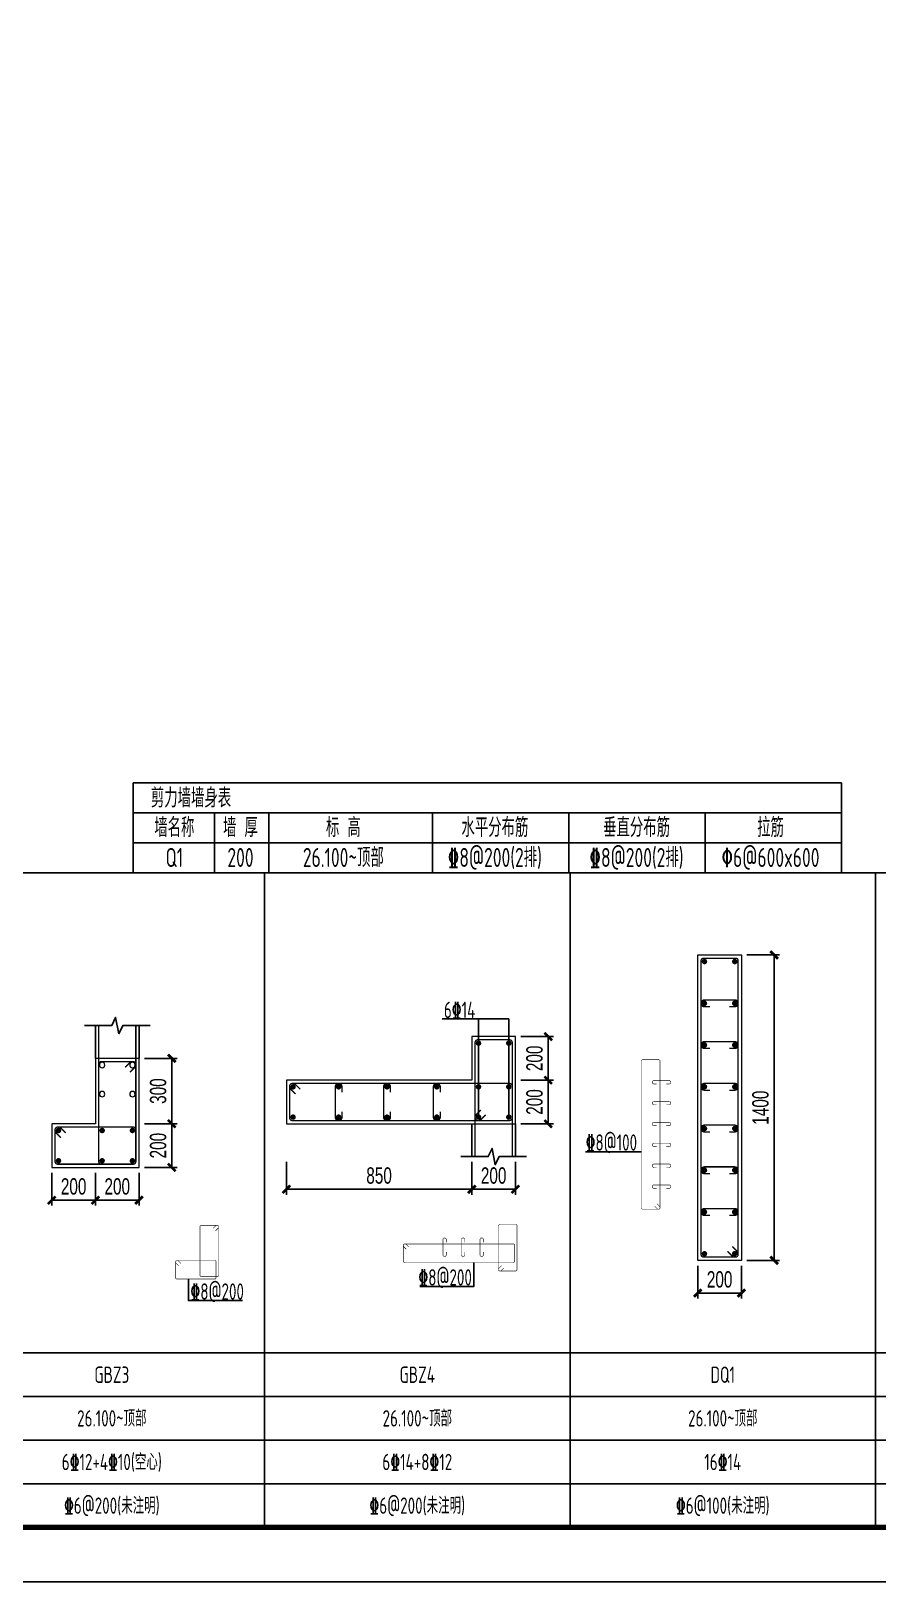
# Model space of a CAD drawing. Extents: x 393367 to 3005760, y 4998 to 826018.
# Drawn here: x 2356662 to 2372189, y 319762 to 348197 of the extents above; entities that cross this region are included whole.
import ezdxf
from ezdxf.enums import TextEntityAlignment as Align

# ---------------------------------------------------------------- set-up
doc = ezdxf.new("R2010")
doc.units = 0
doc.header["$LTSCALE"] = 1000
doc.layers.get('0').update_dxf_attribs({"linetype": 'CONTINUOUS'})
doc.layers.get('Defpoints').update_dxf_attribs({"linetype": 'CONTINUOUS'})
for name, color, linetype in [('-TK', 7, 'CONTINUOUS'), ('link-墙筋', 6, 'CONTINUOUS'), ('outline-pdx', 7, 'CONTINUOUS'), ('S-文字', 7, 'CONTINUOUS'), ('S-表格线', 54, 'CONTINUOUS'), ('TAB', 7, 'CONTINUOUS'), ('TEXT', 7, 'CONTINUOUS'), ('z-计算配筋', 7, 'CONTINUOUS'), ('z-详图标注', 3, 'CONTINUOUS')]:
    doc.layers.add(name, color=color, linetype=linetype)
for name, color, linetype, lineweight in [('link', 6, 'CONTINUOUS', 18), ('outline', 7, 'CONTINUOUS', 18), ('REIN', 1, 'CONTINUOUS', 18)]:
    doc.layers.add(name, color=color, linetype=linetype, lineweight=lineweight)
doc.layers.add('yichutu', color=7, linetype='CONTINUOUS', true_color=0xffffff, plot=False)
doc.styles.add('BW_Dim', font='Bweng.shx', dxfattribs={"width": 0.7, "bigfont": 'hztxt.shx'})
doc.styles.add('TSSD_Rein', font='Tssdeng.shx', dxfattribs={"width": 0.7, "bigfont": 'hztxt.shx'})
doc.dimstyles.new('Cyz_25_100', dxfattribs={"dimtxt": 300, "dimasz": 100, "dimexe": 100, "dimexo": 100, "dimgap": 100, "dimtad": 1, "dimdec": 0, "dimlfac": 0.25, "dimzin": 0, "dimdsep": 46, "dimtxsty": 'BW_Dim', "dimblk": '_bwk', "dimcen": 0, "dimclrt": 7, "dimadec": 0, "dimazin": 0, "dimtfac": 1, "dimtdec": 0, "dimtix": 1, "dimtmove": 2, "dimatfit": 0, "dimfxl": 1, "dimtolj": 1, "dimtzin": 0, "dimarcsym": 0})

# ---------------------------------------------------------------- blocks, each defined once
blk = doc.blocks.new('_bwk')
blk.add_line((-1, 0), (0, 0))
at = {"const_width": 0.5}
blk.add_lwpolyline([(-0.7, -0.7), (0.7, 0.7)], dxfattribs=at)
blk = doc.blocks.new('*D504')
at = {"layer": 'Defpoints', "color": 0, "transparency": 16777216}
for p in [(2358643, 328162), (2359243, 328162), (2358643, 327362)]:
    blk.add_point(p, dxfattribs=at)
at = {"layer": 'z-详图标注', "color": 0, "lineweight": -2, "transparency": 16777216}
for p, q in [((2358743, 328162), (2359343, 328162)), ((2359243, 327462), (2359243, 328062)), ((2358743, 327362), (2359343, 327362))]:
    blk.add_line(p, q, dxfattribs=at)
at = {"layer": 'z-详图标注', "color": 0, "lineweight": -2, "transparency": 16777216, "xscale": 100, "yscale": 100, "zscale": 100}
for p, rotation in [((2359243, 328162), 90), ((2359243, 327362), 270)]:
    blk.add_blockref('_bwk', p, dxfattribs=dict(at, rotation=rotation))
at = {"layer": 'z-详图标注', "color": 7, "transparency": 16777216, "insert": (2358993, 327762), "char_height": 300, "attachment_point": 5, "rotation": 90, "style": 'BW_Dim'}
blk.add_mtext('\\A1;200', dxfattribs=at)
blk = doc.blocks.new('*D505')
at = {"layer": 'Defpoints', "color": 0, "transparency": 16777216}
for p in [(2358643, 329362), (2359243, 329362), (2358643, 328162)]:
    blk.add_point(p, dxfattribs=at)
at = {"layer": 'z-详图标注', "color": 0, "lineweight": -2, "transparency": 16777216}
for p, q in [((2358743, 329362), (2359343, 329362)), ((2359243, 328262), (2359243, 329262)), ((2358743, 328162), (2359343, 328162))]:
    blk.add_line(p, q, dxfattribs=at)
at = {"layer": 'z-详图标注', "color": 0, "lineweight": -2, "transparency": 16777216, "xscale": 100, "yscale": 100, "zscale": 100}
for p, rotation in [((2359243, 329362), 90), ((2359243, 328162), 270)]:
    blk.add_blockref('_bwk', p, dxfattribs=dict(at, rotation=rotation))
at = {"layer": 'z-详图标注', "color": 7, "transparency": 16777216, "insert": (2358993, 328762), "char_height": 300, "attachment_point": 5, "rotation": 90, "style": 'BW_Dim'}
blk.add_mtext('\\A1;300', dxfattribs=at)
blk = doc.blocks.new('*D506')
at = {"layer": 'Defpoints', "color": 0, "transparency": 16777216}
for p in [(2357043, 327362), (2357843, 327362), (2357843, 326762)]:
    blk.add_point(p, dxfattribs=at)
at = {"layer": 'z-详图标注', "color": 0, "lineweight": -2, "transparency": 16777216}
for p, q in [((2357043, 327262), (2357043, 326662)), ((2357843, 327262), (2357843, 326662)), ((2357143, 326762), (2357743, 326762))]:
    blk.add_line(p, q, dxfattribs=at)
at = {"layer": 'z-详图标注', "color": 0, "lineweight": -2, "transparency": 16777216, "xscale": 100, "yscale": 100, "zscale": 100, "rotation": 180}
blk.add_blockref('_bwk', (2357043, 326762), dxfattribs=at)
at = {"layer": 'z-详图标注', "color": 0, "lineweight": -2, "transparency": 16777216, "xscale": 100, "yscale": 100, "zscale": 100}
blk.add_blockref('_bwk', (2357843, 326762), dxfattribs=at)
at = {"layer": 'z-详图标注', "color": 7, "transparency": 16777216, "insert": (2357443, 327012), "char_height": 300, "attachment_point": 5, "style": 'BW_Dim'}
blk.add_mtext('\\A1;200', dxfattribs=at)
blk = doc.blocks.new('*D507')
at = {"layer": 'Defpoints', "color": 0, "transparency": 16777216}
for p in [(2357843, 327362), (2358643, 327362), (2358643, 326762)]:
    blk.add_point(p, dxfattribs=at)
at = {"layer": 'z-详图标注', "color": 0, "lineweight": -2, "transparency": 16777216}
for p, q in [((2357843, 327262), (2357843, 326662)), ((2358643, 327262), (2358643, 326662)), ((2357943, 326762), (2358543, 326762))]:
    blk.add_line(p, q, dxfattribs=at)
at = {"layer": 'z-详图标注', "color": 0, "lineweight": -2, "transparency": 16777216, "xscale": 100, "yscale": 100, "zscale": 100, "rotation": 180}
blk.add_blockref('_bwk', (2357843, 326762), dxfattribs=at)
at = {"layer": 'z-详图标注', "color": 0, "lineweight": -2, "transparency": 16777216, "xscale": 100, "yscale": 100, "zscale": 100}
blk.add_blockref('_bwk', (2358643, 326762), dxfattribs=at)
at = {"layer": 'z-详图标注', "color": 7, "transparency": 16777216, "insert": (2358243, 327012), "char_height": 300, "attachment_point": 5, "style": 'BW_Dim'}
blk.add_mtext('\\A1;200', dxfattribs=at)
blk = doc.blocks.new('*D542')
at = {"layer": 'Defpoints', "color": 0, "transparency": 16777216}
for p in [(2365543, 328962), (2366143, 328962), (2365543, 328162)]:
    blk.add_point(p, dxfattribs=at)
at = {"layer": 'z-详图标注', "color": 0, "lineweight": -2, "transparency": 16777216}
for p, q in [((2365643, 328962), (2366243, 328962)), ((2366143, 328262), (2366143, 328862)), ((2365643, 328162), (2366243, 328162))]:
    blk.add_line(p, q, dxfattribs=at)
at = {"layer": 'z-详图标注', "color": 0, "lineweight": -2, "transparency": 16777216, "xscale": 100, "yscale": 100, "zscale": 100}
for p, rotation in [((2366143, 328962), 90), ((2366143, 328162), 270)]:
    blk.add_blockref('_bwk', p, dxfattribs=dict(at, rotation=rotation))
at = {"layer": 'z-详图标注', "color": 7, "transparency": 16777216, "insert": (2365893, 328562), "char_height": 300, "attachment_point": 5, "rotation": 90, "style": 'BW_Dim'}
blk.add_mtext('\\A1;200', dxfattribs=at)
blk = doc.blocks.new('*D543')
at = {"layer": 'Defpoints', "color": 0, "transparency": 16777216}
for p in [(2365543, 329762), (2366143, 329762), (2365543, 328962)]:
    blk.add_point(p, dxfattribs=at)
at = {"layer": 'z-详图标注', "color": 0, "lineweight": -2, "transparency": 16777216}
for p, q in [((2365643, 329762), (2366243, 329762)), ((2366143, 329062), (2366143, 329662)), ((2365643, 328962), (2366243, 328962))]:
    blk.add_line(p, q, dxfattribs=at)
at = {"layer": 'z-详图标注', "color": 0, "lineweight": -2, "transparency": 16777216, "xscale": 100, "yscale": 100, "zscale": 100}
for p, rotation in [((2366143, 329762), 90), ((2366143, 328962), 270)]:
    blk.add_blockref('_bwk', p, dxfattribs=dict(at, rotation=rotation))
at = {"layer": 'z-详图标注', "color": 7, "transparency": 16777216, "insert": (2365893, 329362), "char_height": 300, "attachment_point": 5, "rotation": 90, "style": 'BW_Dim'}
blk.add_mtext('\\A1;200', dxfattribs=at)
blk = doc.blocks.new('*D544')
at = {"layer": 'Defpoints', "color": 0, "transparency": 16777216}
for p in [(2361343, 327562), (2364743, 327562), (2364743, 326962)]:
    blk.add_point(p, dxfattribs=at)
at = {"layer": 'z-详图标注', "color": 0, "lineweight": -2, "transparency": 16777216}
for p, q in [((2361343, 327462), (2361343, 326862)), ((2364743, 327462), (2364743, 326862)), ((2361443, 326962), (2364643, 326962))]:
    blk.add_line(p, q, dxfattribs=at)
at = {"layer": 'z-详图标注', "color": 0, "lineweight": -2, "transparency": 16777216, "xscale": 100, "yscale": 100, "zscale": 100, "rotation": 180}
blk.add_blockref('_bwk', (2361343, 326962), dxfattribs=at)
at = {"layer": 'z-详图标注', "color": 0, "lineweight": -2, "transparency": 16777216, "xscale": 100, "yscale": 100, "zscale": 100}
blk.add_blockref('_bwk', (2364743, 326962), dxfattribs=at)
at = {"layer": 'z-详图标注', "color": 7, "transparency": 16777216, "insert": (2363043, 327212), "char_height": 300, "attachment_point": 5, "style": 'BW_Dim'}
blk.add_mtext('\\A1;850', dxfattribs=at)
blk = doc.blocks.new('*D545')
at = {"layer": 'Defpoints', "color": 0, "transparency": 16777216}
for p in [(2364743, 327562), (2365543, 327562), (2365543, 326962)]:
    blk.add_point(p, dxfattribs=at)
at = {"layer": 'z-详图标注', "color": 0, "lineweight": -2, "transparency": 16777216}
for p, q in [((2364743, 327462), (2364743, 326862)), ((2365543, 327462), (2365543, 326862)), ((2364843, 326962), (2365443, 326962))]:
    blk.add_line(p, q, dxfattribs=at)
at = {"layer": 'z-详图标注', "color": 0, "lineweight": -2, "transparency": 16777216, "xscale": 100, "yscale": 100, "zscale": 100, "rotation": 180}
blk.add_blockref('_bwk', (2364743, 326962), dxfattribs=at)
at = {"layer": 'z-详图标注', "color": 0, "lineweight": -2, "transparency": 16777216, "xscale": 100, "yscale": 100, "zscale": 100}
blk.add_blockref('_bwk', (2365543, 326962), dxfattribs=at)
at = {"layer": 'z-详图标注', "color": 7, "transparency": 16777216, "insert": (2365143, 327212), "char_height": 300, "attachment_point": 5, "style": 'BW_Dim'}
blk.add_mtext('\\A1;200', dxfattribs=at)
blk = doc.blocks.new('A1')
blk.add_lwpolyline([(0, 59400), (0, 0), (84100, 0), (84100, 59400)], close=True)
at = {"const_width": 100}
blk.add_lwpolyline([(2500, 58400), (2500, 1000), (83100, 1000), (83100, 58400)], close=True, dxfattribs=at)
blk = doc.blocks.new('*D642')
at = {"layer": 'Defpoints', "color": 0, "transparency": 16777216}
for p in [(2369686, 331258), (2370286, 331258), (2369686, 325658)]:
    blk.add_point(p, dxfattribs=at)
at = {"layer": 'z-详图标注', "color": 0, "lineweight": -2, "transparency": 16777216}
for p, q in [((2369786, 331258), (2370386, 331258)), ((2370286, 325758), (2370286, 331158)), ((2369786, 325658), (2370386, 325658))]:
    blk.add_line(p, q, dxfattribs=at)
at = {"layer": 'z-详图标注', "color": 0, "lineweight": -2, "transparency": 16777216, "xscale": 100, "yscale": 100, "zscale": 100}
for p, rotation in [((2370286, 331258), 90), ((2370286, 325658), 270)]:
    blk.add_blockref('_bwk', p, dxfattribs=dict(at, rotation=rotation))
at = {"layer": 'z-详图标注', "color": 7, "transparency": 16777216, "insert": (2370036, 328458), "char_height": 300, "attachment_point": 5, "rotation": 90, "style": 'BW_Dim'}
blk.add_mtext('\\A1;1400', dxfattribs=at)
blk = doc.blocks.new('*D643')
at = {"layer": 'Defpoints', "color": 0, "transparency": 16777216}
for p in [(2368886, 325658), (2369686, 325658), (2369686, 325058)]:
    blk.add_point(p, dxfattribs=at)
at = {"layer": 'z-详图标注', "color": 0, "lineweight": -2, "transparency": 16777216}
for p, q in [((2368886, 325558), (2368886, 324958)), ((2369686, 325558), (2369686, 324958)), ((2368986, 325058), (2369586, 325058))]:
    blk.add_line(p, q, dxfattribs=at)
at = {"layer": 'z-详图标注', "color": 0, "lineweight": -2, "transparency": 16777216, "xscale": 100, "yscale": 100, "zscale": 100, "rotation": 180}
blk.add_blockref('_bwk', (2368886, 325058), dxfattribs=at)
at = {"layer": 'z-详图标注', "color": 0, "lineweight": -2, "transparency": 16777216, "xscale": 100, "yscale": 100, "zscale": 100}
blk.add_blockref('_bwk', (2369686, 325058), dxfattribs=at)
at = {"layer": 'z-详图标注', "color": 7, "transparency": 16777216, "insert": (2369286, 325308), "char_height": 300, "attachment_point": 5, "style": 'BW_Dim'}
blk.add_mtext('\\A1;200', dxfattribs=at)
blk = doc.blocks.new('yct-841-594-84100-59400-100-1000')
at = {"layer": 'yichutu', "color": 7, "true_color": 0xffffff}
blk.add_lwpolyline([(0, 0), (0, 59400), (84100, 59400), (84100, 0)], close=True, dxfattribs=at)

msp = doc.modelspace()

# ---------------------------------------------------------------- linework, layer by layer
at = {"layer": '-TK'}
msp.add_line((2342393.38356, 319762.12225), (2415993.38356, 319762.12225), dxfattribs=at)
at = {"layer": 'link', "color": 1}
for points, const_width in [([(2369431.26047, 325823.76178), (2369523.18433, 325731.83788, 0.1989124163), (2369557.12546, 325717.779), (2369577.63156, 325717.779, 0.4142134521), (2369625.63156, 325765.77899), (2369625.63359, 331150.49768, 0.4142136726), (2369577.63359, 331198.4977), (2368993.63891, 331198.4977, 0.4142135625), (2368945.63891, 331150.4977), (2368945.6389, 325765.779, 0.4142135622), (2368993.6389, 325717.779), (2369577.63156, 325717.779, 0.4142134521), (2369625.63156, 325765.77899), (2369625.63156, 325786.28508, 0.1989124163), (2369611.5727, 325820.22622), (2369519.64883, 325912.15011)], 25), ([(2364997.75014, 328328.01355), (2364905.82741, 328236.08851, -0.1989117942), (2364871.88657, 328222.02921), (2364851.38043, 328222.0289, -0.4142148542), (2364803.37972, 328270.0284), (2364803.37434, 329654.21669, -0.4142166186), (2364851.37434, 329702.21719), (2365435.37544, 329702.21719, -0.4142092143), (2365483.37544, 329654.2179), (2365483.39222, 328270.03828, -0.4142135624), (2365435.39293, 328222.03757), (2364851.38043, 328222.0289, -0.4142148542), (2364803.37972, 328270.0284), (2364803.37951, 328290.53455, -0.1989117942), (2364817.43795, 328324.47574), (2364909.36067, 328416.40079)], 25), ([(2358389.01245, 329196.13949), (2358480.93633, 329288.06337, -0.1989123674), (2358514.87746, 329302.12225), (2358535.38356, 329302.12225, -0.4142135624), (2358583.38356, 329254.12225), (2358583.38356, 327470.12225, -0.4142135624), (2358535.38356, 327422.12225), (2357951.38356, 327422.12225, -0.4142135624), (2357903.38356, 327470.12225), (2357903.38356, 329254.12225, -0.4142135624), (2357951.38356, 329302.12225), (2358535.38356, 329302.12225, -0.4142135624), (2358583.38356, 329254.12225), (2358583.38356, 329233.61615, -0.1989123674), (2358569.32468, 329199.67503), (2358477.4008, 329107.75115)], 25), ([(2368095.68465, 326649.8807), (2368141.64658, 326603.91875, 0.1989124163), (2368158.61715, 326596.88931), (2368168.87019, 326596.88931, 0.4142134521), (2368192.87019, 326620.8893), (2368192.87121, 329313.24865, 0.4142136726), (2368168.87121, 329337.24866), (2367876.87387, 329337.24866, 0.4142135625), (2367852.87387, 329313.24866), (2367852.87387, 326620.88931, 0.4142135622), (2367876.87387, 326596.88931), (2368168.87019, 326596.88931, 0.4142134521), (2368192.87019, 326620.8893), (2368192.8702, 326631.14235, 0.1989124163), (2368185.84076, 326648.11292), (2368139.87883, 326694.07487)], 10), ([(2361509.36454, 328707.83429), (2361417.44572, 328799.76323, -0.1989123674), (2361403.38871, 328833.70513), (2361403.38984, 328854.21123, -0.4142135624), (2361451.39249, 328902.20859), (2365435.38995, 328901.9892, -0.4141930882), (2365483.38731, 328853.98991), (2365483.39597, 328269.98991, -0.4142340368), (2365435.39333, 328221.98919), (2361451.35504, 328222.20859, -0.4142135624), (2361403.35768, 328270.21123), (2361403.38984, 328854.21123, -0.4142135624), (2361451.39249, 328902.20859), (2361471.89858, 328902.20746, -0.1989123674), (2361505.83894, 328888.14671), (2361597.75775, 328796.21777)], 25), ([(2357209.36631, 327907.75115), (2357117.44243, 327999.67503, -0.1989123674), (2357103.38356, 328033.61615), (2357103.38356, 328054.12225, -0.4142135624), (2357151.38356, 328102.12225), (2358535.38356, 328102.12225, -0.4142135624), (2358583.38356, 328054.12225), (2358583.38356, 327470.12225, -0.4142135624), (2358535.38356, 327422.12225), (2357151.38356, 327422.12225, -0.4142135624), (2357103.38356, 327470.12225), (2357103.38356, 328054.12225, -0.4142135624), (2357151.38356, 328102.12225), (2357171.88965, 328102.12225, -0.1989123674), (2357205.83078, 328088.06337), (2357297.75466, 327996.13949)], 25), ([(2360002.10099, 326247.18278), (2360048.06293, 326293.14472, -0.1989123674), (2360065.03349, 326300.17416), (2360075.28654, 326300.17416, -0.4142135624), (2360099.28654, 326276.17416), (2360099.28654, 325384.17416, -0.4142135624), (2360075.28654, 325360.17416), (2359783.28654, 325360.17416, -0.4142135624), (2359759.28654, 325384.17416), (2359759.28654, 326276.17416, -0.4142135624), (2359783.28654, 326300.17416), (2360075.28654, 326300.17416, -0.4142135624), (2360099.28654, 326276.17416), (2360099.28654, 326265.92111, -0.1989123674), (2360092.2571, 326248.95055), (2360046.29516, 326202.98861)], 10), ([(2365330.03875, 325516.70198), (2365284.07739, 325470.73946, -0.1989117942), (2365267.10697, 325463.70981), (2365256.8539, 325463.70965, -0.4142148542), (2365232.85354, 325487.7094), (2365232.84007, 326291.38439, -0.4142166186), (2365256.84007, 326315.38464), (2365548.84062, 326315.38464, -0.4142092143), (2365572.84062, 326291.385), (2365572.85979, 325487.71434, -0.4142135624), (2365548.86015, 325463.71399), (2365256.8539, 325463.70965, -0.4142148542), (2365232.85354, 325487.7094), (2365232.85343, 325497.96247, -0.1989117942), (2365239.88266, 325514.93307), (2365285.84402, 325560.89559)], 10), ([(2363540.83765, 325863.19567), (2363494.87824, 325909.16014, -0.1989123674), (2363487.84974, 325926.13109), (2363487.8503, 325936.38414, -0.4142135624), (2363511.85162, 325960.38282), (2365503.85036, 325960.27312, -0.4141930882), (2365527.84903, 325936.27348), (2365527.85337, 325644.27348, -0.4142340368), (2365503.85204, 325620.27312), (2363511.8329, 325620.38282, -0.4142135624), (2363487.83422, 325644.38414), (2363487.8503, 325936.38414, -0.4142135624), (2363511.85162, 325960.38282), (2363522.10467, 325960.38225, -0.1989123674), (2363539.07485, 325953.35188), (2363585.03426, 325907.38741)], 10), ([(2359367.27792, 325557.98861), (2359321.31597, 325603.95055, -0.1989123674), (2359314.28654, 325620.92111), (2359314.28654, 325631.17416, -0.4142135624), (2359338.28654, 325655.17416), (2360030.28654, 325655.17416, -0.4142135624), (2360054.28654, 325631.17416), (2360054.28654, 325339.17416, -0.4142135624), (2360030.28654, 325315.17416), (2359338.28654, 325315.17416, -0.4142135624), (2359314.28654, 325339.17416), (2359314.28654, 325631.17416, -0.4142135624), (2359338.28654, 325655.17416), (2359348.53959, 325655.17416, -0.1989123674), (2359365.51015, 325648.14472), (2359411.47209, 325602.18278)], 10)]:
    msp.add_lwpolyline(points, format="xyb", dxfattribs=dict(at, const_width=const_width))
at = {"layer": 'link'}
for points, const_width in [([(2369108.13891, 330308.39503), (2369008.13891, 330308.39503, -1), (2369008.13891, 330433.39503), (2369563.13891, 330433.39503, -1), (2369563.13891, 330308.39503), (2369463.13891, 330308.39503)], 25), ([(2369108.13891, 329543.29236), (2369008.13891, 329543.29236, -1), (2369008.13891, 329668.29236), (2369563.13891, 329668.29236, -1), (2369563.13891, 329543.29236), (2369463.13891, 329543.29236)], 25), ([(2362363.61904, 328384.67034), (2362363.61904, 328284.67034, -1), (2362238.61904, 328284.67034), (2362238.61904, 328839.67034, -1), (2362363.61904, 328839.67034), (2362363.61904, 328739.67034)], 25), ([(2363250.85702, 328384.59545), (2363250.85702, 328284.59545, -1), (2363125.85702, 328284.59545), (2363125.85702, 328839.59545, -1), (2363250.85702, 328839.59545), (2363250.85702, 328739.59545)], 25), ([(2364163.70562, 328384.558), (2364163.70562, 328284.558, -1), (2364038.70562, 328284.558), (2364038.70562, 328839.558, -1), (2364163.70562, 328839.558), (2364163.70562, 328739.558)], 25), ([(2368132.2745, 328892.19732), (2368082.2745, 328892.19732, -1), (2368082.2745, 328954.69732), (2368359.7745, 328954.69732, -1), (2368359.7745, 328892.19732), (2368309.7745, 328892.19732)], 10), ([(2369108.13891, 328778.18969), (2369008.13891, 328778.18969, -1), (2369008.13891, 328903.18969), (2369563.13891, 328903.18969, -1), (2369563.13891, 328778.18969), (2369463.13891, 328778.18969)], 25), ([(2368132.2745, 328509.64599), (2368082.2745, 328509.64599, -1), (2368082.2745, 328572.14599), (2368359.7745, 328572.14599, -1), (2368359.7745, 328509.64599), (2368309.7745, 328509.64599)], 10), ([(2368132.2745, 328127.09465), (2368082.2745, 328127.09465, -1), (2368082.2745, 328189.59465), (2368359.7745, 328189.59465, -1), (2368359.7745, 328127.09465), (2368309.7745, 328127.09465)], 10), ([(2369108.13891, 328013.08702), (2369008.13891, 328013.08702, -1), (2369008.13891, 328138.08702), (2369563.13891, 328138.08702, -1), (2369563.13891, 328013.08702), (2369463.13891, 328013.08702)], 25), ([(2368132.2745, 327744.54332), (2368082.2745, 327744.54332, -1), (2368082.2745, 327807.04332), (2368359.7745, 327807.04332, -1), (2368359.7745, 327744.54332), (2368309.7745, 327744.54332)], 10), ([(2368132.2745, 327361.99198), (2368082.2745, 327361.99198, -1), (2368082.2745, 327424.49198), (2368359.7745, 327424.49198, -1), (2368359.7745, 327361.99198), (2368309.7745, 327361.99198)], 10), ([(2369108.1389, 327247.98435), (2369008.1389, 327247.98435, -1), (2369008.1389, 327372.98435), (2369563.1389, 327372.98435, -1), (2369563.1389, 327247.98435), (2369463.1389, 327247.98435)], 25), ([(2368132.2745, 326979.44065), (2368082.2745, 326979.44065, -1), (2368082.2745, 327041.94065), (2368359.7745, 327041.94065, -1), (2368359.7745, 326979.44065), (2368309.7745, 326979.44065)], 10), ([(2369108.1389, 326482.88168), (2369008.1389, 326482.88168, -1), (2369008.1389, 326607.88168), (2369563.1389, 326607.88168, -1), (2369563.1389, 326482.88168), (2369463.1389, 326482.88168)], 25), ([(2364275.3445, 325811.47809), (2364275.3445, 325761.47809, -1), (2364212.8445, 325761.47809), (2364212.8445, 326038.97809, -1), (2364275.3445, 326038.97809), (2364275.3445, 325988.97809)], 10), ([(2364615.34304, 325811.45937), (2364615.34304, 325761.45937, -1), (2364552.84304, 325761.45937), (2364552.84304, 326038.95937, -1), (2364615.34304, 326038.95937), (2364615.34304, 325988.95937)], 10), ([(2364955.34157, 325811.44065), (2364955.34157, 325761.44065, -1), (2364892.84157, 325761.44065), (2364892.84157, 326038.94065, -1), (2364955.34157, 326038.94065), (2364955.34157, 325988.94065)], 10)]:
    msp.add_lwpolyline(points, format="xyb", dxfattribs=dict(at, const_width=const_width))
at = {"layer": 'link-墙筋', "const_width": 25}
for points in [[(2357903.38356, 329197.12225), (2357903.38356, 329962.12225)], [(2358583.38356, 329197.12225), (2358583.38356, 329962.12225)], [(2364803.37833, 328327.02819), (2364803.39208, 327562.02819)], [(2365483.39137, 328327.03828), (2365483.40272, 327562.03828)]]:
    msp.add_lwpolyline(points, dxfattribs=at)
at = {"layer": 'outline'}
for points in [[(2369685.63152, 325657.779), (2368885.6389, 325657.779), (2368885.63891, 331258.4977), (2369685.63363, 331258.4977)], [(2364743.3813, 328162.0273), (2364743.3813, 328162.0273), (2365543.39382, 328162.03917), (2365543.37383, 329762.21719), (2364743.37384, 329762.2172), (2364743.37383, 328962.0273), (2361343.39579, 328962.21453), (2361343.35174, 328162.21454)], [(2357843.38356, 328162.12225), (2357043.38356, 328162.12225), (2357043.38356, 327362.12225), (2358643.38356, 327362.12225), (2358643.38356, 329362.12225), (2357843.38356, 329362.12225)]]:
    msp.add_lwpolyline(points, close=True, dxfattribs=at)
at = {"layer": 'outline-pdx'}
for points in [[(2357643.38356, 329962.12225), (2358143.38356, 329962.12225), (2358213.38356, 330112.12225), (2358273.38356, 329812.12225), (2358343.38356, 329962.12225), (2358843.38356, 329962.12225)], [(2357843.38356, 329362.12225), (2357843.38356, 329962.12225)], [(2358643.38356, 329362.12225), (2358643.38356, 329962.12225)], [(2364743.3813, 328162.0273), (2364743.39208, 327562.0273)], [(2365543.39382, 328162.03917), (2365543.40272, 327562.03917)], [(2364543.39208, 327562.02433), (2365043.3974, 327562.03175), (2365113.39517, 327712.03279), (2365173.39962, 327412.03368), (2365243.3974, 327562.03472), (2365743.40272, 327562.04214)]]:
    msp.add_lwpolyline(points, dxfattribs=at)
at = {"layer": 'REIN', "const_width": 50}
for points in [[(2368983.13891, 331135.9977, 1), (2369033.13891, 331135.9977, 1)], [(2369538.13358, 331135.9977, 1), (2369588.13358, 331135.9977, 1)], [(2368983.13891, 330370.89503, 1), (2369033.13891, 330370.89503, 1)], [(2369538.1333, 330370.89503, 1), (2369588.1333, 330370.89503, 1)], [(2364840.87449, 329639.71719, 1), (2364890.87449, 329639.71719, 1)], [(2365395.87565, 329639.71719, 1), (2365445.87565, 329639.71719, 1)], [(2368983.13891, 329605.79236, 1), (2369033.13891, 329605.79236, 1)], [(2369538.13301, 329605.79236, 1), (2369588.13301, 329605.79236, 1)], [(2361440.88905, 328839.70779, 1), (2361490.88905, 328839.70779, 1)], [(2362276.11904, 328839.67034, 1), (2362326.11904, 328839.67034, 1)], [(2363163.35702, 328839.59545, 1), (2363213.35702, 328839.59545, 1)], [(2364076.20562, 328839.558, 1), (2364126.20562, 328839.558, 1)], [(2364840.87383, 328839.52056, 1), (2364890.87383, 328839.52056, 1)], [(2365395.88752, 328839.48999, 1), (2365445.88752, 328839.48999, 1)], [(2368983.13891, 328840.68969, 1), (2369033.13891, 328840.68969, 1)], [(2369538.13272, 328840.68969, 1), (2369588.13272, 328840.68969, 1)], [(2361440.85848, 328284.70779, 1), (2361490.85848, 328284.70779, 1)], [(2362276.08848, 328284.67034, 1), (2362326.08848, 328284.67034, 1)], [(2363163.32645, 328284.59545, 1), (2363213.32645, 328284.59545, 1)], [(2364076.17506, 328284.558, 1), (2364126.17506, 328284.558, 1)], [(2364840.8791, 328284.52056, 1), (2364890.8791, 328284.52056, 1)], [(2365395.89576, 328284.48999, 1), (2365445.89576, 328284.48999, 1)], [(2357140.88356, 328039.62225, 1), (2357190.88356, 328039.62225, 1)], [(2357940.88356, 328039.62225, 1), (2357990.88356, 328039.62225, 1)], [(2358495.88356, 328039.62225, 1), (2358545.88356, 328039.62225, 1)], [(2368983.13891, 328075.58702, 1), (2369033.13891, 328075.58702, 1)], [(2369538.13243, 328075.58702, 1), (2369588.13243, 328075.58702, 1)], [(2357140.88356, 327484.62225, 1), (2357190.88356, 327484.62225, 1)], [(2357940.88356, 327484.62225, 1), (2357990.88356, 327484.62225, 1)], [(2358495.88356, 327484.62225, 1), (2358545.88356, 327484.62225, 1)], [(2368983.1389, 327310.48435, 1), (2369033.1389, 327310.48435, 1)], [(2369538.13214, 327310.48435, 1), (2369588.13214, 327310.48435, 1)], [(2368983.1389, 326545.38168, 1), (2369033.1389, 326545.38168, 1)], [(2369538.13185, 326545.38167, 1), (2369588.13185, 326545.38167, 1)], [(2368983.1389, 325780.279, 1), (2369033.1389, 325780.279, 1)], [(2369538.13156, 325780.279, 1), (2369588.13156, 325780.279, 1)]]:
    msp.add_lwpolyline(points, format="xyb", close=True, dxfattribs=at)
at = {"layer": 'REIN'}
for points in [[(2357915.88356, 329239.62225, 1), (2358015.88356, 329239.62225, 1)], [(2358470.88356, 329239.62225, 1), (2358570.88356, 329239.62225, 1)], [(2357915.88356, 328706.87389, 1), (2358015.88356, 328706.87389, 1)], [(2358470.88356, 328706.87389, 1), (2358570.88356, 328706.87389, 1)]]:
    msp.add_lwpolyline(points, format="xyb", close=True, dxfattribs=at)
at = {"layer": 'S-表格线'}
for p, q in [((2358537.12439, 334412.12225), (2358537.12439, 332762.12225)), ((2358537.12439, 334412.12225), (2371522.87436, 334412.12225)), ((2371522.87436, 334412.12225), (2371522.87436, 332762.12225)), ((2358537.12439, 333862.12225), (2371522.87436, 333862.12225)), ((2360022.87436, 333862.12225), (2360022.87436, 332762.12225)), ((2361022.87436, 333862.12225), (2361022.87436, 332762.12225)), ((2364022.87436, 333862.12225), (2364022.87436, 332762.12225)), ((2366522.87436, 333862.12225), (2366522.87436, 332762.12225)), ((2369022.87436, 333862.12225), (2369022.87436, 332762.12225)), ((2358537.12439, 333312.12225), (2371522.87436, 333312.12225)), ((2358537.12439, 332762.12225), (2371522.87436, 332762.12225))]:
    msp.add_line(p, q, dxfattribs=at)
at = {"layer": 'TAB'}
for points in [[(2355343.38356, 320762.12225), (2355343.38356, 332762.12225), (2360943.38356, 332762.12225), (2360943.38356, 320762.12225), (2355343.38356, 320762.12225), (2355343.38356, 323962.12225), (2360943.38356, 323962.12225), (2360943.38356, 323162.12225), (2355343.38356, 323162.12225), (2355343.38356, 322362.12225), (2360943.38356, 322362.12225), (2360943.38356, 321562.12225), (2355343.38356, 321562.12225), (2355343.38356, 320762.12225)], [(2360943.38356, 320762.12225), (2360943.38356, 332762.12225), (2366543.38356, 332762.12225), (2366543.38356, 320762.12225), (2360943.38356, 320762.12225), (2360943.38356, 323962.12225), (2366543.38356, 323962.12225), (2366543.38356, 323162.12225), (2360943.38356, 323162.12225), (2360943.38356, 322362.12225), (2366543.38356, 322362.12225), (2366543.38356, 321562.12225), (2360943.38356, 321562.12225), (2360943.38356, 320762.12225)], [(2366543.38356, 320762.12225), (2366543.38356, 332762.12225), (2372143.38356, 332762.12225), (2372143.38356, 320762.12225), (2366543.38356, 320762.12225), (2366543.38356, 323962.12225), (2372143.38356, 323962.12225), (2372143.38356, 323162.12225), (2366543.38356, 323162.12225), (2366543.38356, 322362.12225), (2372143.38356, 322362.12225), (2372143.38356, 321562.12225), (2366543.38356, 321562.12225), (2366543.38356, 320762.12225)], [(2372143.38356, 320762.12225), (2372143.38356, 332762.12225), (2377743.38356, 332762.12225), (2377743.38356, 320762.12225), (2372143.38356, 320762.12225), (2372143.38356, 323962.12225), (2377743.38356, 323962.12225), (2377743.38356, 323162.12225), (2372143.38356, 323162.12225), (2372143.38356, 322362.12225), (2377743.38356, 322362.12225), (2377743.38356, 321562.12225), (2372143.38356, 321562.12225), (2372143.38356, 320762.12225)]]:
    msp.add_lwpolyline(points, dxfattribs=at)
at = {"layer": 'TEXT'}
for p, q in [((2365420.89576, 330089.49123), (2364198.20947, 330089.49123)), ((2364865.8791, 328284.52056), (2364865.8791, 330089.49123)), ((2365420.89576, 328284.48999), (2365420.89576, 330089.49123))]:
    msp.add_line(p, q, dxfattribs=at)
at = {"layer": 'z-计算配筋'}
msp.add_line((2367852.87387, 327649.28301), (2366828.22907, 327649.28301), dxfattribs=at)
for points in [[(2364780.86892, 325620.31294), (2364780.86892, 325181.46282), (2363787.21475, 325181.46282)], [(2359546.83723, 325315.17416), (2359546.83723, 324922.34402), (2360540.4914, 324922.34402)]]:
    msp.add_lwpolyline(points, dxfattribs=at)

# ---------------------------------------------------------------- block references
at = {"layer": '-TK'}
msp.add_blockref('A1', (2339893.38356, 319762.12225), dxfattribs=at)
at = {"layer": 'yichutu'}
msp.add_blockref('yct-841-594-84100-59400-100-1000', (2339893.38356, 319762.12225), dxfattribs=at)

# ---------------------------------------------------------------- texts
at = {"layer": 'S-文字', "style": 'TSSD_Rein', "width": 0.7}
msp.add_text('剪力墙墙身表', height=350, dxfattribs=at).set_placement((2358860.88019, 333962.12225))
for s, p in [('墙名称', (2359289.44461, 333419.9855)), ('墙 厚', (2360502.13049, 333419.9855)), ('标 高', (2362387.51464, 333419.9855)), ('水平分布筋', (2365165.98271, 333419.9855)), ('垂直分布筋', (2367763.03723, 333419.9855)), ('拉筋', (2370219.22616, 333419.9855)), ('26.100~顶部', (2362387.51464, 332869.9855)), ('%%1328@200(2排)', (2365165.98271, 332869.9855)), ('%%1328@200(2排)', (2367763.03723, 332869.9855)), ('%%1306@600x600', (2370219.22616, 332869.9855)), ('Q1', (2359289.44461, 332869.9855)), ('200', (2360502.13049, 332869.9855))]:
    msp.add_text(s, height=350, dxfattribs=at).set_placement(p, align=Align.CENTER)
at = {"layer": 'z-计算配筋', "style": 'TSSD_Rein', "width": 0.7}
for s, p in [('6%%13214', (2364519.69671, 330250.05931)), ('%%1328@100', (2367301.22112, 327819.08486)), ('%%1328@200', (2364254.52698, 325346.07746)), ('%%1328@200', (2360075.51874, 325086.95866)), ('GBZ3', (2358143.38356, 323562.12225)), ('GBZ4', (2363743.38356, 323562.12225)), ('DQ1', (2369343.38356, 323562.12225)), ('26.100~顶部', (2358143.38356, 322762.12225)), ('26.100~顶部', (2363743.38356, 322762.12225)), ('26.100~顶部', (2369343.38356, 322762.12225)), ('6%%13212+4%%13210(空心)', (2358143.38356, 321962.12225)), ('6%%13214+8%%13212', (2363743.38356, 321962.12225)), ('16%%13214', (2369343.38356, 321962.12225)), ('%%1326@200(未注明)', (2358143.38356, 321162.12225)), ('%%1326@200(未注明)', (2363743.38356, 321162.12225)), ('%%1326@100(未注明)', (2369343.38356, 321162.12225))]:
    msp.add_text(s, height=300, dxfattribs=at).set_placement(p, align=Align.MIDDLE_CENTER)

# ---------------------------------------------------------------- dimensions: what is measured, and where the dimension line sits
at = {"layer": 'z-详图标注'}
for base, p1, p2, picture, middle in [((2370285.63363, 331258.4977), (2369685.63363, 325657.779), (2369685.63363, 331258.4977), '*D642', (2370035.63363, 328458.13835)), ((2366143.41538, 329762.21719), (2365543.41538, 328962.21453), (2365543.41538, 329762.21719), '*D543', (2365893.41538, 329362.21586)), ((2359243.38356, 329362.12225), (2358643.38356, 328162.12225), (2358643.38356, 329362.12225), '*D505', (2358993.38356, 328762.12225)), ((2366143.41538, 328962.0273), (2365543.41538, 328162.21454), (2365543.41538, 328962.0273), '*D542', (2365893.41538, 328562.12092)), ((2359243.38356, 328162.12225), (2358643.38356, 327362.12225), (2358643.38356, 328162.12225), '*D504', (2358993.38356, 327762.12225))]:
    dim = msp.add_linear_dim(base=base, p1=p1, p2=p2, angle=90, dimstyle='Cyz_25_100', dxfattribs=at)
    dim.commit()
    dim.dimension.update_dxf_attribs({"geometry": picture, "text_midpoint": middle})
for base, p1, p2, picture, middle in [((2357843.38356, 326762.12225), (2357043.38356, 327362.12225), (2357843.38356, 327362.12225), '*D506', (2357443.38356, 327012.12225)), ((2358643.38356, 326762.12225), (2357843.38356, 327362.12225), (2358643.38356, 327362.12225), '*D507', (2358243.38356, 327012.12225)), ((2364743.36864, 326962.0273), (2361343.38313, 327562.0273), (2364743.36864, 327562.0273), '*D544', (2363043.37589, 327212.0273)), ((2365543.36118, 326962.0273), (2364743.3902, 327562.0273), (2365543.36118, 327562.0273), '*D545', (2365143.37569, 327212.0273)), ((2369685.63152, 325057.779), (2368885.6389, 325657.779), (2369685.63152, 325657.779), '*D643', (2369285.63521, 325307.779))]:
    dim = msp.add_linear_dim(base=base, p1=p1, p2=p2, dimstyle='Cyz_25_100', dxfattribs=at)
    dim.commit()
    dim.dimension.update_dxf_attribs({"geometry": picture, "text_midpoint": middle})

doc.saveas('drawing.dxf')
